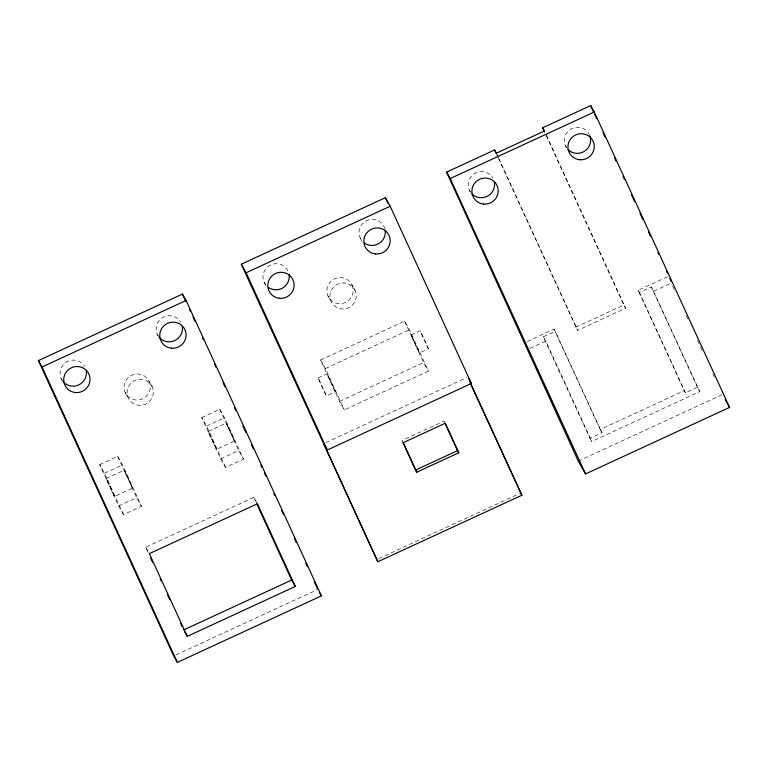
<?xml version="1.0" encoding="UTF-8"?>
<svg xmlns="http://www.w3.org/2000/svg" width="768" height="768" viewBox="0 0 768 768"><rect width="100%" height="100%" fill="white"/><g stroke="black" fill="none" stroke-linecap="round" stroke-linejoin="round"><path stroke-width="0.58" stroke-dasharray="3.84 2.88" d="M320.563 359.981L404.602 321.178L409.45 329.722L428.4 371.078L344.362 409.882L339.514 401.338L320.563 359.981L325.421 368.525L344.362 409.882M99.686 464.669L117.696 456.355L122.544 464.899L141.485 506.246L123.485 514.57L118.627 506.026L99.686 464.669L104.534 473.213L123.485 514.57M201.725 417.552L219.734 409.238L224.582 417.782L243.533 459.13L225.523 467.443L220.675 458.909L201.725 417.552L206.582 426.096L225.523 467.443M325.421 368.525L409.45 329.722M104.534 473.213L122.544 464.899M206.582 426.096L224.582 417.782M318.086 377.981L327.091 373.824L331.075 382.051L335.405 391.776L326.4 395.933L318.086 377.981L326.4 395.933M411.13 335.021L420.134 330.864L424.118 339.091L428.448 348.816L419.443 352.973L411.13 335.021L419.443 352.973M106.214 478.512L124.224 470.198L128.208 478.426L132.538 488.141L114.528 496.454L106.214 478.512L114.528 496.454M208.253 431.395L226.262 423.072L230.246 431.299L234.576 441.024L216.566 449.338L208.253 431.395L216.566 449.338M339.514 401.338L423.552 362.534L428.4 371.078M118.627 506.026L136.637 497.712L141.485 506.246M220.675 458.909L238.685 450.595L243.533 459.13M527.347 341.472L554.141 329.098L601.978 432.73L589.968 438.278L543.35 336.778L555.36 331.229M589.968 438.278L591.792 441.475L699.83 391.594L697.411 387.322L685.402 392.861L638.179 290.294L668.189 276.432M638.179 290.294L639.389 292.426L651.398 286.886L699.83 391.594M325.853 442.598L466.666 377.578M529.891 348.384L545.779 341.05L591.792 441.475M575.789 327.187L623.808 305.011L625.632 308.218L577.613 330.394L498.576 158.65M653.827 291.158L670.771 283.334M148.214 552.682L145.718 547.238L253.766 497.347L256.886 502.838M554.141 329.098L600.154 429.533L684.192 390.73M578.266 461.107L722.323 394.589M378.768 558.614L519.581 493.594M175.891 654.989L317.789 589.469M428.448 348.816L420.134 330.864M335.405 391.776L327.091 373.824M234.576 441.024L226.262 423.072M132.538 488.141L124.224 470.198M565.45 145.872L566.486 147.696M469.402 190.214L470.448 192.048M600.154 429.533L601.978 432.73M543.35 336.778L545.779 341.05M385.238 228.778L384.154 226.886A13.229 12.998 -29.6 0 0 365.222 221.434A13.229 12.998 -29.6 0 0 361.958 240.835M360.144 237.965L362.842 242.717M444.854 422.534L444.048 421.114L402.029 440.515L403.248 442.646M352.051 285.072A13.229 12.998 -29.6 0 1 338.726 303.619A13.229 12.998 -29.6 0 1 329.357 283.152A13.229 12.998 -29.6 0 1 352.051 285.072L355.085 290.41A13.229 12.998 -29.6 0 1 341.76 308.957A13.229 12.998 -29.6 0 1 332.39 288.49A13.229 12.998 -29.6 0 1 355.085 290.41M328.042 296.16L331.075 301.498M264.106 282.317L265.718 285.158M157.277 334.339L158.314 336.173M149.174 381.446A13.229 12.998 -29.6 0 1 135.859 399.994A13.229 12.998 -29.6 0 1 126.48 379.526A13.229 12.998 -29.6 0 1 149.174 381.446L152.208 386.784A13.229 12.998 -29.6 0 1 138.883 405.331A13.229 12.998 -29.6 0 1 129.514 384.864A13.229 12.998 -29.6 0 1 152.208 386.784M125.165 392.534L128.198 397.872M61.229 378.682L62.275 380.515M145.718 547.238L148.838 552.73M672.662 286.195L674.15 289.44M686.074 315.456L688.55 320.88M697.488 340.397L699.974 345.811M700.474 346.896L702.96 352.32M712.886 373.997L714.374 377.251M651.398 286.886L697.411 387.322M639.389 292.426L685.402 392.861M546.422 135.331L625.632 308.218M546.106 135.389L623.808 305.011M496.915 154.243L498.403 157.507M498.902 158.592L577.613 330.394M496.589 154.301L498.077 157.565M404.602 321.178L423.552 362.534M219.734 409.238L238.685 450.595M253.766 497.347L256.262 502.79M117.696 456.355L136.637 497.712M265.92 285.187A13.229 12.998 -29.6 0 1 269.174 265.776A13.229 12.998 -29.6 0 1 288.115 271.229M566.573 147.84A13.229 12.998 -29.6 0 1 571.008 129.034A13.229 12.998 -29.6 0 1 589.459 134.784M470.525 192.182A13.229 12.998 -29.6 0 1 474.48 173.683A13.229 12.998 -29.6 0 1 492.902 178.118M62.352 380.659A13.229 12.998 -29.6 0 1 66.307 362.15A13.229 12.998 -29.6 0 1 84.73 366.595M158.4 336.307A13.229 12.998 -29.6 0 1 162.346 317.808A13.229 12.998 -29.6 0 1 180.768 322.243"/><path stroke-width="1.15" d="M377.818 561.754L241.277 264.23L385.334 197.712L390.182 206.246L471.379 383.482L327.322 450L323.683 443.597L377.818 561.754L521.875 495.235L469.728 381.418M38.4 360.595L182.458 294.077L186.096 300.48L321.427 595.872L177.36 662.39L173.722 655.987L38.4 360.595L42.038 366.998L177.36 662.39M446.573 172.128L494.592 149.952L496.416 153.158L544.435 130.982L542.611 127.776L590.64 105.61L594.278 112.013L729.6 407.405L585.542 473.923L578.266 461.107L446.573 172.128L450.211 178.531L585.542 473.923M42.038 366.998L186.096 300.48M241.277 264.23L246.125 272.765L390.182 206.246M450.211 178.531L594.278 112.013M415.968 470.765L416.774 472.186L458.794 452.784L457.584 450.653L415.565 470.054L402.998 442.618M183.61 629.952L291.658 580.061L295.296 586.464L187.248 636.355L184.656 631.776M725.126 399.523L729.6 407.405M468.787 378.902L471.379 383.482M521.875 495.235L470.227 383.011M319.862 593.126L321.427 595.872M590.64 105.61L593.626 112.128M594.624 114.307L596.611 118.656M603.091 132.787L605.078 137.136M614.544 157.795L616.042 161.059M623.011 176.285L624.509 179.549M631.478 194.765L634.474 201.293M639.955 213.254L642.941 219.773M648.422 231.734L650.41 236.083M657.888 252.394L658.877 254.573M666.355 270.883L667.344 273.053M669.84 278.496L671.338 281.75M542.611 127.776L544.608 132.125M494.592 149.952L496.09 153.216M385.334 197.712L387.83 203.155M458.794 452.784L445.258 423.245L403.248 442.646L416.774 472.186M445.018 423.226L457.584 450.653M246.125 272.765L327.322 450M182.458 294.077L185.962 301.709M189.456 309.341L190.454 311.52M192.95 316.973L194.947 321.331M202.435 337.68L203.434 339.859M214.416 363.84L215.923 367.104M222.912 382.368L224.909 386.726M234.394 407.443L235.891 410.707M242.88 425.971L245.875 432.509M251.376 444.499L253.373 448.858M260.861 465.206L261.859 467.386M264.355 472.838L265.853 476.112M273.84 493.546L274.838 495.725M281.338 509.894L283.334 514.262M294.317 538.243L296.314 542.602M305.798 563.309L307.306 566.582M314.294 581.837L317.29 588.374M295.296 586.464L257.405 503.76L149.357 553.642L187.248 636.355M256.762 503.885L291.658 580.061M150.71 558.125L152.707 562.474M160.186 578.803L161.174 580.973M167.664 595.123L169.651 599.482M180.624 623.424L182.122 626.688M289.104 274.474A13.229 12.998 -29.6 0 1 268.416 287.482M385.152 230.131A13.229 12.998 -29.6 0 1 364.464 243.13M589.882 135.83A13.229 12.998 -29.6 0 1 568.022 149.578M494.41 182.371A13.229 12.998 -29.6 0 1 471.974 193.92M86.237 370.848A13.229 12.998 -29.6 0 1 63.043 381.552M182.275 326.496A13.229 12.998 -29.6 0 1 159.082 337.21M375.686 253.968A13.229 12.998 -29.6 0 0 389.011 235.421A13.229 12.998 -29.6 0 0 366.317 233.501A13.229 12.998 -29.6 0 0 375.686 253.968M279.648 298.32A13.229 12.998 -29.6 0 0 292.963 279.773A13.229 12.998 -29.6 0 0 270.269 277.853A13.229 12.998 -29.6 0 0 279.648 298.32M579.773 159.734A13.229 12.998 -29.6 0 0 593.098 141.187A13.229 12.998 -29.6 0 0 570.403 139.267A13.229 12.998 -29.6 0 0 579.773 159.734M483.734 204.077A13.229 12.998 -29.6 0 0 497.05 185.53A13.229 12.998 -29.6 0 0 474.355 183.619A13.229 12.998 -29.6 0 0 483.734 204.077M171.6 348.202A13.229 12.998 -29.6 0 0 184.925 329.654A13.229 12.998 -29.6 0 0 162.221 327.744A13.229 12.998 -29.6 0 0 171.6 348.202M75.562 392.554A13.229 12.998 -29.6 0 0 88.877 374.006A13.229 12.998 -29.6 0 0 66.182 372.086A13.229 12.998 -29.6 0 0 75.562 392.554"/></g></svg>
